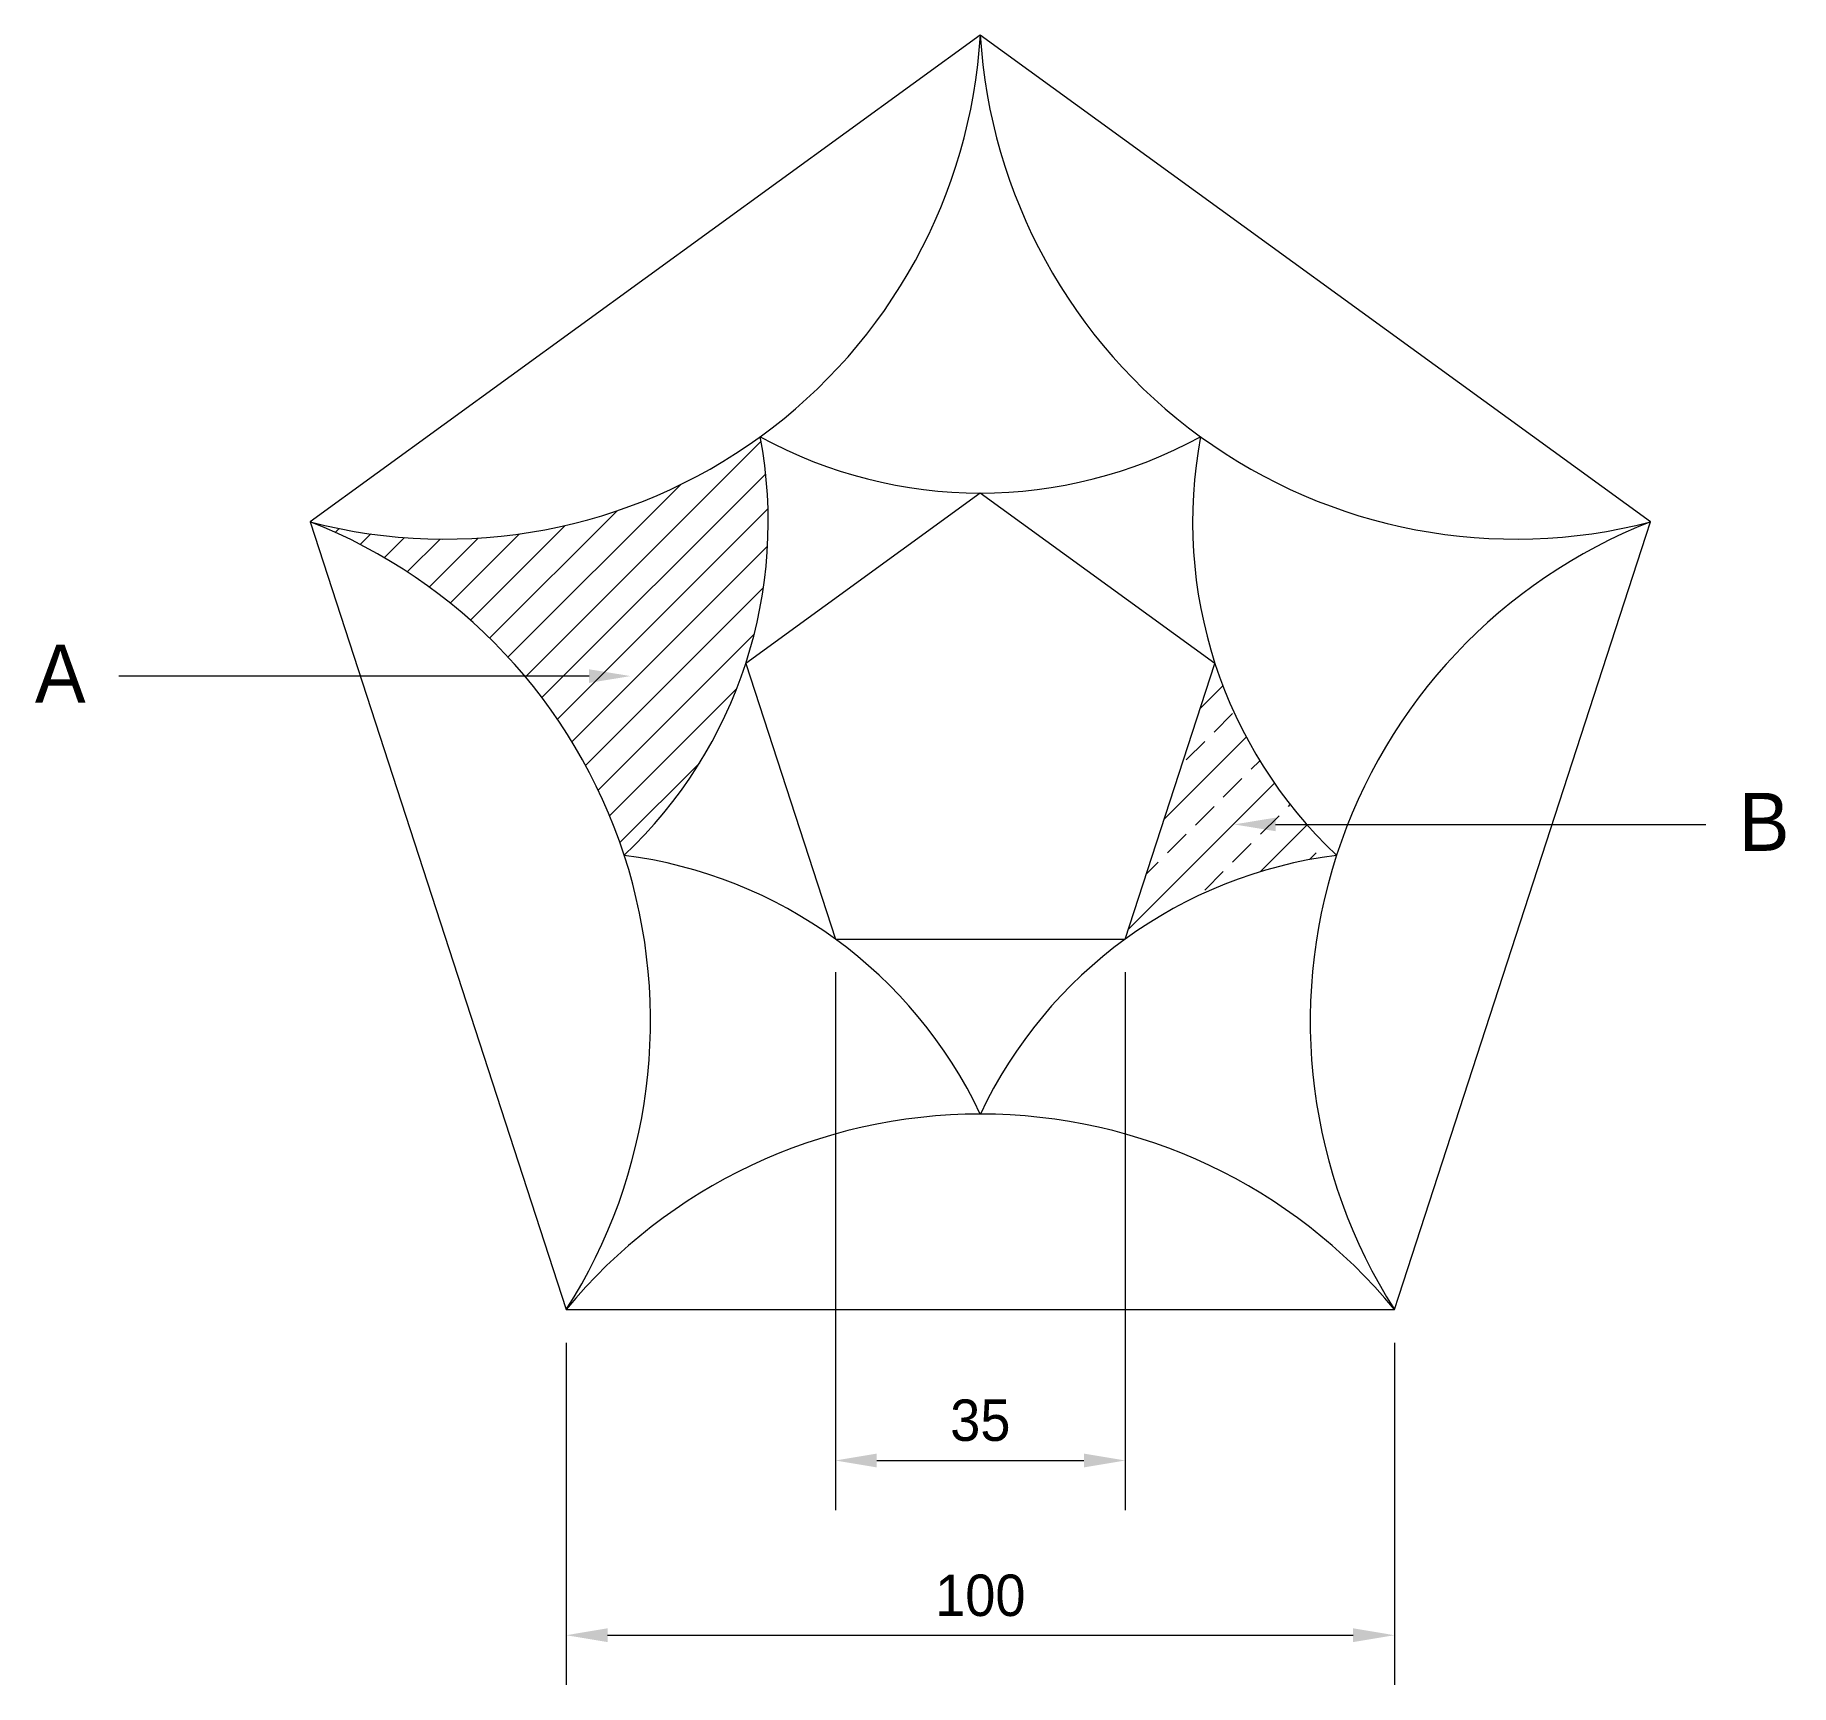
# Model space of a CAD drawing. Header units: centimetres. Extents: x 11312 to 11524, y -142 to 57.
import ezdxf
from ezdxf import colors
from ezdxf.entities.mleader import LeaderData, LeaderLine
from ezdxf.math import Vec2, Vec3

# ---------------------------------------------------------------- set-up
doc = ezdxf.new("R2010")
doc.units = ezdxf.units.CM
doc.header["$PDMODE"] = 35
doc.header["$PDSIZE"] = -2
doc.layers.add('標註', color=7, linetype='Continuous', lineweight=15)
doc.styles.add('文2.5', font='', dxfattribs={"height": 2.5})
doc.styles.add('文3.5', font='', dxfattribs={"height": 3.5})
doc.styles.get('文2.5').set_extended_font_data('PMingLiU')
doc.styles.get('文3.5').set_extended_font_data('PMingLiU')
doc.dimstyles.new('DIM2.5', dxfattribs={"dimtxt": 2.5, "dimasz": 2.5, "dimexe": 3, "dimexo": 2, "dimgap": 1, "dimtad": 1, "dimdec": 1, "dimdsep": 46, "dimtxsty": '文2.5', "dimcen": 0, "dimclrd": 256, "dimclre": 256, "dimadec": 0, "dimazin": 0, "dimtfac": 1, "dimtdec": 1, "dimtmove": 0, "dimatfit": 3, "dimfxl": 1, "dimlwd": 15, "dimlwe": 15, "dimarcsym": 0})

# ---------------------------------------------------------------- blocks, each defined once
blk = doc.blocks.new('*D7')
at = {"layer": 'Defpoints', "color": 0, "transparency": 16777216}
for p in [(11408.61, -51.94), (11443.61, -51.94), (11443.61, -114.89)]:
    blk.add_point(p, dxfattribs=at)
at = {"layer": '標註', "lineweight": 15, "transparency": 16777216}
for p, q in [((11408.61, -55.94), (11408.61, -120.89)), ((11443.61, -55.94), (11443.61, -120.89)), ((11413.61, -114.89), (11438.61, -114.89))]:
    blk.add_line(p, q, dxfattribs=at)
at = {"layer": '標註', "transparency": 16777216}
for points in [[(11413.61, -114.06), (11413.61, -115.73), (11408.61, -114.89)], [(11438.61, -114.06), (11438.61, -115.73), (11443.61, -114.89)]]:
    blk.add_solid(points, dxfattribs=at)
at = {"layer": '標註', "color": 0, "transparency": 16777216, "insert": (11426.11, -110.06), "char_height": 5, "attachment_point": 5, "style": '文2.5'}
blk.add_mtext('35', dxfattribs=at)
blk = doc.blocks.new('*D8')
at = {"layer": 'Defpoints', "color": 0, "transparency": 16777216}
for p in [(11376.11, -96.67), (11476.11, -96.67), (11476.11, -135.99)]:
    blk.add_point(p, dxfattribs=at)
at = {"layer": '標註', "lineweight": 15, "transparency": 16777216}
for p, q in [((11376.11, -100.67), (11376.11, -141.99)), ((11476.11, -100.67), (11476.11, -141.99)), ((11381.11, -135.99), (11471.11, -135.99))]:
    blk.add_line(p, q, dxfattribs=at)
at = {"layer": '標註', "transparency": 16777216}
for points in [[(11381.11, -135.15), (11381.11, -136.82), (11376.11, -135.99)], [(11471.11, -135.15), (11471.11, -136.82), (11476.11, -135.99)]]:
    blk.add_solid(points, dxfattribs=at)
at = {"layer": '標註', "color": 0, "transparency": 16777216, "insert": (11426.11, -131.2), "char_height": 5, "attachment_point": 5, "style": '文2.5'}
blk.add_mtext('100', dxfattribs=at)

msp = doc.modelspace()

# ---------------------------------------------------------------- hatches: boundary and pattern name
at = {"layer": '標註'}
h = msp.add_hatch(dxfattribs=at)
h.set_pattern_fill('ANSI31', color=256)
h.paths.add_polyline_path([(11399.54, 8.73, -0.224194), (11345.21, -1.56, -0.224194), (11383.11, -41.82, 0.256079)])
h = msp.add_hatch(dxfattribs=at)
h.set_pattern_fill('ANSI33', color=256)
h.paths.add_polyline_path([(11454.43, -18.65), (11443.61, -51.94, -0.126006), (11469.11, -41.82, -0.126006)])

# ---------------------------------------------------------------- linework, layer by layer
for points in [[(11476.11, -96.67), (11507.02, -1.56), (11426.11, 57.21), (11345.21, -1.56), (11376.11, -96.67)], [(11426.11, 1.92), (11397.8, -18.65), (11408.61, -51.94), (11443.61, -51.94), (11454.43, -18.65)]]:
    msp.add_lwpolyline(points, close=True, dxfattribs=at)
for centre, radius, start, end in [((11361.48, 61.12), 64.76, 255.4543, 356.5457), ((11490.75, 61.12), 64.76, 183.4543, 284.5457), ((11345.21, -1.56), 55.29, 313.2728, 10.7272), ((11426.11, 57.21), 55.29, 241.2728, 298.7272), ((11507.02, -1.56), 55.29, 169.2728, 226.7272), ((11321.53, -61.83), 64.76, 327.4543, 68.5457), ((11530.7, -61.83), 64.76, 111.4543, 212.5457), ((11376.11, -96.67), 55.29, 25.2728, 82.7272), ((11476.11, -96.67), 55.29, 97.2728, 154.7272), ((11426.11, -137.82), 64.76, 39.4543, 140.5457)]:
    msp.add_arc(centre, radius, start, end, dxfattribs=at)

# ---------------------------------------------------------------- dimensions: what is measured, and where the dimension line sits
for base, p1, p2, picture, middle in [((11443.61, -114.89), (11408.61, -51.94), (11443.61, -51.94), '*D7', (11426.11, -110.06)), ((11476.11, -135.99), (11376.11, -96.67), (11476.11, -96.67), '*D8', (11426.11, -131.2))]:
    dim = msp.add_linear_dim(base=base, p1=p1, p2=p2, dimstyle='DIM2.5', dxfattribs=at)
    dim.commit()
    dim.dimension.update_dxf_attribs({"geometry": picture, "text_midpoint": middle})

# ---------------------------------------------------------------- leaders
ml = msp.add_multileader_mtext('Standard', dxfattribs=at)
ml.set_content('A', color=256, style='文3.5')
ml.set_leader_properties(color=256, linetype='ByLayer', lineweight=15)
ml.build(insert=Vec2(0, 0))
ml.multileader.update_dxf_attribs({"arrow_head_size": 5, "scale": 2})
ctx = ml.context
ctx.base_point, ctx.scale, ctx.char_height, ctx.arrow_head_size, ctx.landing_gap_size, ctx.plane_origin = Vec3(11307.32, -20.18), 2, 7, 5, 4, Vec3(11383.88, -20.18)
ctx.text_align_type = 2
notes = []
notes.append((ctx, [(0, (1, 1, 0), (11338.09, -20.18), (-1, 0), 16, [(0, [(11383.88, -20.18)], 0, [])])]))
ctx.mtext.insert, ctx.mtext.alignment, ctx.mtext.flow_direction = Vec3(11318.09, -16.37), 3, 5
ml = msp.add_multileader_mtext('Standard', dxfattribs=at)
ml.set_content('B', color=256, style='文3.5')
ml.set_leader_properties(color=256, linetype='ByLayer', lineweight=15)
ml.build(insert=Vec2(0, 0))
ml.multileader.update_dxf_attribs({"arrow_head_size": 5, "scale": 2})
ctx = ml.context
ctx.base_point, ctx.scale, ctx.char_height, ctx.arrow_head_size, ctx.landing_gap_size, ctx.plane_origin = Vec3(11513.69, -38.09), 2, 7, 5, 4, Vec3(11456.76, -38.09)
notes.append((ctx, [(0, (1, 1, 0), (11497.69, -38.09), (1, 0), 16, [(0, [(11456.76, -38.09)], 0, [])])]))
ctx.mtext.insert, ctx.mtext.flow_direction = Vec3(11517.69, -34.28), 5
for ctx, leaders in notes:
    for number, flags, end, landing, length, lines in leaders:
        leader = LeaderData()
        leader.index, (leader.has_last_leader_line, leader.has_dogleg_vector, leader.attachment_direction) = number, flags
        leader.last_leader_point, leader.dogleg_vector, leader.dogleg_length = Vec3(end), Vec3(landing), length
        for number, points, colour, breaks in lines:
            line = LeaderLine()
            line.index, line.vertices, line.color, line.breaks = number, Vec3.list(points), colors.encode_raw_color(colour), breaks
            leader.lines.append(line)
        ctx.leaders.append(leader)

doc.saveas('drawing.dxf')
